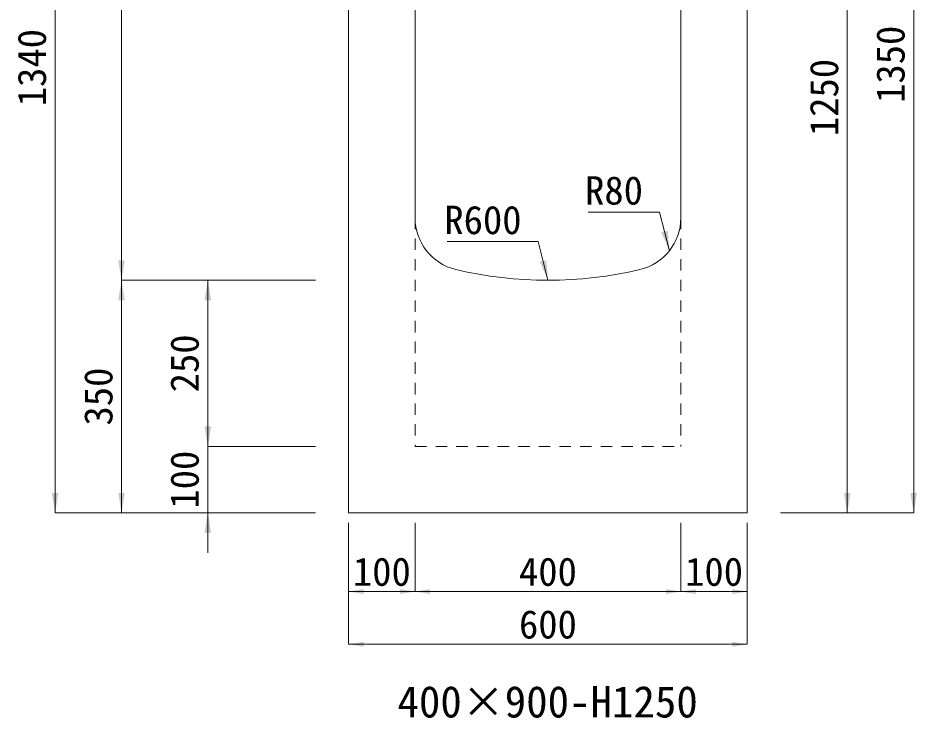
# Model space of a CAD drawing. Units: millimetres at full size. Extents: x -1934 to 78146, y -143454 to -112471.
# Drawn here: x 64275 to 65628, y -136884 to -135831 of the extents above; entities that cross this region are included whole.
import ezdxf
from ezdxf.enums import TextEntityAlignment as Align

# ---------------------------------------------------------------- set-up
doc = ezdxf.new("R2010")
doc.units = ezdxf.units.MM
doc.header["$LTSCALE"] = 23
doc.linetypes.add('USER3', pattern=[1.35, 0.75, -0.6])
for name, color, linetype, lineweight in [('0_2', 7, 'Continuous', 13), ('寸法線', 7, 'Continuous', 13), ('引出線', 4, 'Continuous', 13), ('本体', 2, 'Continuous', 13)]:
    doc.layers.add(name, color=color, linetype=linetype, lineweight=lineweight)
doc.styles.add('ＭＳ ゴシック', font='')
doc.styles.get('ＭＳ ゴシック').set_extended_font_data('MS Gothic')

# ---------------------------------------------------------------- blocks, each defined once
blk = doc.blocks.new('filled_arrow')
at = {"color": 0, "linetype": 'Continuous', "lineweight": -2}
blk.add_solid([(7.5, 1.25), (0, 0), (7.5, -1.25)], dxfattribs=at)

msp = doc.modelspace()

# ---------------------------------------------------------------- linework, layer by layer
at = {"layer": '寸法線'}
for p, q in [((65623.13, -136575.79), (65623.13, -135225.79)), ((64330.81, -135235.79), (64330.81, -136575.79)), ((64430.81, -135325.79), (64430.81, -136225.79)), ((65523.13, -136575.79), (65523.13, -135325.79)), ((64430.81, -136575.79), (64430.81, -136225.79)), ((64722.64, -136225.79), (64430.81, -136225.79)), ((64722.64, -136225.79), (64430.81, -136225.79)), ((64560.67, -136225.79), (64560.67, -136475.79)), ((64722.64, -136225.79), (64560.67, -136225.79)), ((64560.67, -136415.79), (64560.67, -136635.79)), ((64722.64, -136475.79), (64560.67, -136475.79)), ((64722.64, -136475.79), (64560.67, -136475.79)), ((64722.64, -136575.79), (64330.81, -136575.79)), ((64722.64, -136575.79), (64430.81, -136575.79)), ((64722.64, -136575.79), (64560.67, -136575.79)), ((65422.64, -136575.79), (65523.13, -136575.79)), ((65422.64, -136575.79), (65623.13, -136575.79))]:
    msp.add_line(p, q, dxfattribs=at)
at = {"layer": '寸法線', "lineweight": 9}
for p, q in [((64772.64, -136590.79), (64772.64, -136773.47)), ((64772.64, -136590.79), (64772.64, -136694.18)), ((64872.64, -136590.79), (64872.64, -136694.18)), ((64872.64, -136590.79), (64872.64, -136694.18)), ((65272.64, -136590.79), (65272.64, -136694.18)), ((65272.64, -136590.79), (65272.64, -136694.18)), ((65372.64, -136590.79), (65372.64, -136773.47)), ((65372.64, -136590.79), (65372.64, -136694.18)), ((64772.64, -136694.18), (64872.64, -136694.18)), ((64872.64, -136694.18), (65272.64, -136694.18)), ((65272.64, -136694.18), (65372.64, -136694.18)), ((64772.64, -136773.47), (65372.64, -136773.47))]:
    msp.add_line(p, q, dxfattribs=at)
at = {"layer": '引出線'}
for points in [[(65255.4, -136181.37), (65240.69, -136123.16), (65133, -136123.16)], [(65072.64, -136225.79), (65057.93, -136167.59), (64921, -136167.59)]]:
    msp.add_lwpolyline(points, dxfattribs=at)
at = {"layer": '本体', "lineweight": 20}
for p, q in [((64772.64, -136575.79), (64772.64, -135325.79)), ((64872.64, -136131.76), (64872.64, -135325.79)), ((65272.64, -136131.76), (65272.64, -135325.79)), ((65372.64, -136575.79), (65372.64, -135325.79)), ((64772.64, -136575.79), (65372.64, -136575.79))]:
    msp.add_line(p, q, dxfattribs=at)
at = {"layer": '本体', "linetype": 'USER3', "lineweight": 9}
for p, q in [((64872.64, -136131.76), (64872.64, -136475.79)), ((65272.64, -136131.76), (65272.64, -136475.79)), ((64872.64, -136475.79), (65272.64, -136475.79))]:
    msp.add_line(p, q, dxfattribs=at)
at = {"layer": '本体', "lineweight": 20}
for centre, radius, start, end in [((64952.64, -136131.76), 80, 180, 256.6576), ((65192.64, -136131.76), 80, 283.34225, 0), ((65072.64, -135625.79), 600, 256.6576, 283.34225)]:
    msp.add_arc(centre, radius, start, end, dxfattribs=at)

# ---------------------------------------------------------------- block references
at = {"layer": '寸法線', "xscale": 4, "yscale": 4}
for p, rotation in [((64430.81, -136225.79), 90), ((64430.81, -136225.79), 270), ((64560.67, -136225.79), 270), ((64560.67, -136475.79), 90), ((64560.67, -136475.79), 90), ((64330.81, -136575.79), 90), ((64430.81, -136575.79), 90), ((65523.13, -136575.79), 90), ((65623.13, -136575.79), 90), ((64560.67, -136575.79), 270)]:
    msp.add_blockref('filled_arrow', p, dxfattribs=dict(at, rotation=rotation))
at = {"layer": '寸法線', "lineweight": 9, "xscale": 3, "yscale": 3}
for p in [(64772.64, -136694.18), (64872.64, -136694.18), (65272.64, -136694.18), (64772.64, -136773.47)]:
    msp.add_blockref('filled_arrow', p, dxfattribs=at)
at = {"layer": '寸法線', "lineweight": 9, "xscale": 3, "yscale": 3, "rotation": 180}
for p in [(64872.64, -136694.18), (65272.64, -136694.18), (65372.64, -136694.18), (65372.64, -136773.47)]:
    msp.add_blockref('filled_arrow', p, dxfattribs=at)
at = {"layer": '引出線', "xscale": 4, "yscale": 4, "rotation": 104.2}
for p in [(65255.4, -136181.37), (65072.64, -136225.79)]:
    msp.add_blockref('filled_arrow', p, dxfattribs=at)

# ---------------------------------------------------------------- texts
at = {"layer": '0_2', "style": 'ＭＳ ゴシック'}
msp.add_text('400×900-H1250', height=47.47, dxfattribs=at).set_placement((65072.16, -136859.94), align=Align.MIDDLE_CENTER)
at = {"layer": '寸法線', "style": 'ＭＳ ゴシック'}
for s, p in [('1340', (64295.81, -135905.79)), ('1350', (65588.13, -135900.79)), ('1250', (65488.13, -135950.79)), ('250', (64525.67, -136350.79)), ('350', (64395.81, -136400.79)), ('100', (64525.67, -136525.79))]:
    msp.add_text(s, height=42.72, rotation=90, dxfattribs=at).set_placement(p, align=Align.MIDDLE_CENTER)
for s, p in [('100', (64822.64, -136664.18)), ('400', (65072.64, -136664.18)), ('100', (65322.64, -136664.18)), ('600', (65072.64, -136743.47))]:
    msp.add_text(s, height=42.72, dxfattribs=at).set_placement(p, align=Align.MIDDLE_CENTER)
at = {"layer": '引出線', "style": 'ＭＳ ゴシック'}
for s, p in [('R80', (65215.69, -136069.16)), ('R600', (65032.93, -136113.59))]:
    msp.add_text(s, height=42.72, dxfattribs=at).set_placement(p, align=Align.TOP_RIGHT)

doc.saveas('drawing.dxf')
